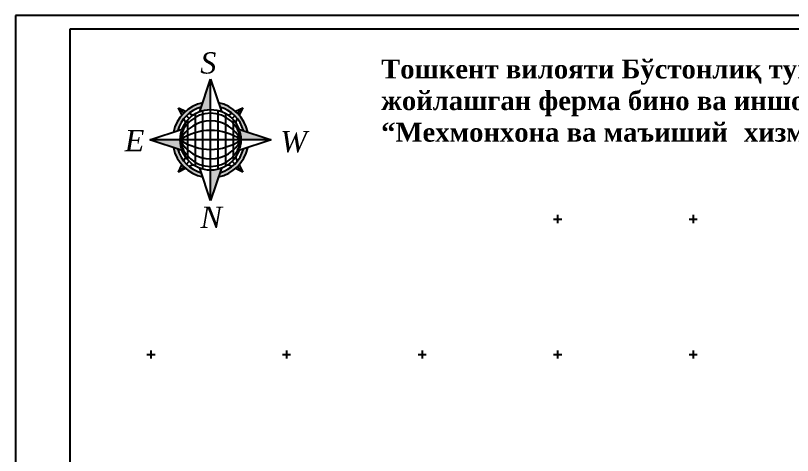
# Model space of a CAD drawing. Header units: millimetres. Extents: x 474337 to 1180020, y 4124662 to 4776603.
# Drawn here: x 474337 to 760905, y 4556261 to 4718662 of the extents above; entities that cross this region are included whole.
import ezdxf

# ---------------------------------------------------------------- set-up
doc = ezdxf.new("R2010")
doc.units = ezdxf.units.MM
doc.layers.add('(001) Сетка', color=92, linetype='Continuous')
doc.layers.add('STAMP', color=7, linetype='Continuous')
doc.styles.add('STYLE1', font='timesi.ttf')

# ---------------------------------------------------------------- blocks, each defined once
blk = doc.blocks.new('Setka')
at = {"layer": '(001) Сетка'}
for p, q in [((-1.5, 0), (1.5, 0)), ((0, 1.5), (0, -1.5))]:
    blk.add_line(p, q, dxfattribs=at)
blk = doc.blocks.new('A$C0E69445A')
for points in [[(77.59, 110.71), (77.6, 137.6), (68.04, 108.96, -0.090992)], [(102.73, 93.36, -0.090992), (104.48, 83.81), (131.37, 83.8)], [(23.8, 83.84), (52.44, 74.28, -0.090992), (50.69, 83.83)], [(87.12, 58.68, -0.090992), (77.58, 56.93), (77.57, 30.04)]]:
    blk.add_hatch(color=256).paths.add_polyline_path(points)
h = blk.add_hatch(color=256)
h.paths.add_polyline_path([(106.7, 92.04), (110.47, 90.78, 0.296589), (84.56, 116.7), (85.82, 112.93, -0.260742)])
h.paths.add_polyline_path([(110.47, 76.84), (106.7, 75.59, -0.260742), (85.8, 54.7), (84.54, 50.93, 0.296589)])
h.paths.add_polyline_path([(70.61, 50.94), (69.35, 54.71, -0.260742), (48.47, 75.61), (44.7, 76.86, 0.296589)])
h.paths.add_polyline_path([(69.37, 112.94), (70.63, 116.71, 0.296589), (44.7, 90.8), (48.47, 92.05, -0.260742)])
at = {"linetype": 'ByBlock'}
for p, q in [((68.04, 108.96), (77.6, 137.6)), ((77.59, 110.71), (77.6, 137.6)), ((77.6, 137.6), (87.14, 108.96)), ((49.07, 112.35), (55.48, 109.15)), ((52.27, 105.94), (49.07, 112.35)), ((49.07, 112.35), (53.82, 107.6)), ((99.7, 109.13), (106.12, 112.33)), ((106.12, 112.33), (101.36, 107.58)), ((106.12, 112.33), (102.91, 105.93)), ((58.76, 107.5), (62.12, 105.82)), ((93.06, 105.81), (96.42, 107.49)), ((55.59, 99.3), (53.91, 102.66)), ((57.41, 66.04), (57.42, 101.61)), ((101.27, 102.65), (99.59, 99.28)), ((23.8, 83.84), (52.45, 93.38)), ((102.73, 93.36), (131.37, 83.8)), ((50.69, 83.83), (23.8, 83.84)), ((52.44, 74.28), (23.8, 83.84)), ((131.37, 83.8), (102.72, 74.27)), ((131.37, 83.8), (104.48, 83.81)), ((53.9, 65), (55.58, 68.36)), ((99.58, 68.34), (101.26, 64.98)), ((49.05, 55.31), (52.26, 61.72)), ((49.05, 55.31), (53.81, 60.06)), ((55.46, 58.51), (49.05, 55.31)), ((62.11, 61.83), (58.75, 60.15)), ((77.57, 30.04), (68.03, 58.68)), ((87.12, 58.68), (77.57, 30.04)), ((77.57, 30.04), (77.58, 56.93)), ((96.41, 60.14), (93.05, 61.82)), ((106.1, 55.29), (99.69, 58.5)), ((106.1, 55.29), (101.35, 60.04)), ((102.9, 61.7), (106.1, 55.29))]:
    blk.add_line(p, q, dxfattribs=at)
for p, q in [((77.58, 56.93), (77.59, 110.71)), ((64.13, 60.54), (64.15, 107.11)), ((70.85, 57.79), (70.87, 109.86)), ((84.3, 57.78), (84.32, 109.86)), ((91.02, 60.53), (91.04, 107.11)), ((97.75, 66.03), (97.76, 101.6)), ((104.48, 83.81), (50.69, 83.83))]:
    blk.add_line(p, q)
at = {"linetype": 'Continuous'}
for p, q in [((56.2, 105.22), (58.58, 102.84)), ((96.61, 102.83), (98.98, 105.21)), ((56.19, 62.44), (58.56, 64.81)), ((96.59, 64.8), (98.97, 62.42))]:
    blk.add_line(p, q, dxfattribs=at)
blk.add_circle((77.58, 83.82), 26.89)
at = {"linetype": 'ByBlock'}
for radius, start, end in [(33.61, 101.94299, 168.0221), (30.25, 105.75448, 164.21062), (33.61, 11.94299, 78.0221), (30.25, 15.75448, 74.21062), (33.61, 191.94299, 258.0221), (33.61, 281.94299, 348.0221), (30.25, 195.75448, 254.21062), (30.25, 285.75448, 344.21062)]:
    blk.add_arc((77.58, 83.82), radius, start, end, dxfattribs=at)
for centre, radius, start, end in [((77.58, 80.22), 27.13, 7.6107, 172.3544), ((77.58, 70.71), 29.92, 25.97178, 153.99332), ((77.57, 45), 47.23, 55.2745, 124.6906), ((77.59, 87.42), 27.13, 187.6107, 352.3544), ((77.59, 96.93), 29.92, 205.97178, 333.99332), ((77.6, 122.65), 47.23, 235.2745, 304.6906)]:
    blk.add_arc(centre, radius, start, end)
at = {"style": 'STYLE1'}
for s, height, p in [('S ', 18.822, (68.47, 142.61)), ('E', 18.82, (1.58, 73.79)), ('W ', 18.822, (139.36, 72.83)), ('N', 18.82, (68.67, 5.8))]:
    blk.add_text(s, height=height, dxfattribs=at).set_placement(p)

msp = doc.modelspace()

# ---------------------------------------------------------------- linework, layer by layer
at = {"elevation": 1507990}
for points in [[(474337, 4718662), (474337, 4124662), (1068337, 4124662), (1068337, 4718662)], [(494337, 4713662), (494337, 4129662), (1063337, 4129662), (1063337, 4713662)]]:
    msp.add_lwpolyline(points, close=True, dxfattribs=at)

# ---------------------------------------------------------------- block references
at = {"layer": '(001) Сетка', "xscale": 999.9999999813735, "yscale": 999.9999999813735, "zscale": 999.9999999813735}
for p in [(674291, 4643540, -1510), (724291, 4643540, -1510), (524291, 4593540, -1510), (574291, 4593540, -1510), (624291, 4593540, -1510), (674291, 4593540, -1510), (724291, 4593540, -1510)]:
    msp.add_blockref('Setka', p, dxfattribs=at)
at = {"xscale": 416.5240393153634, "yscale": 416.5240393153634, "zscale": 416.5240393153634, "rotation": 0.01745125791971491}
msp.add_blockref('A$C0E69445A', (513972, 4637839, 1507990), dxfattribs=at)

# ---------------------------------------------------------------- texts
at = {"layer": 'STAMP', "insert": (609183, 4702424, 1507990), "char_height": 7000, "width": 376412.15, "attachment_point": 1}
msp.add_mtext('{\\fTimes New Roman|b1|i0|c204|p18;Тошкент вилояти Бўстонлиқ тумани Ғазалкент М.Ф.Й. манзилида жойлашган ферма бино ва иншоатларини реконструкция қилиб “Мехмонхона ва маъиший \\H1.23176x; \\H0.81185x;хизмат кўрсатиш мажмуаси ” қурилиши\\H1.0555x; }', dxfattribs=at)

doc.saveas('drawing.dxf')
